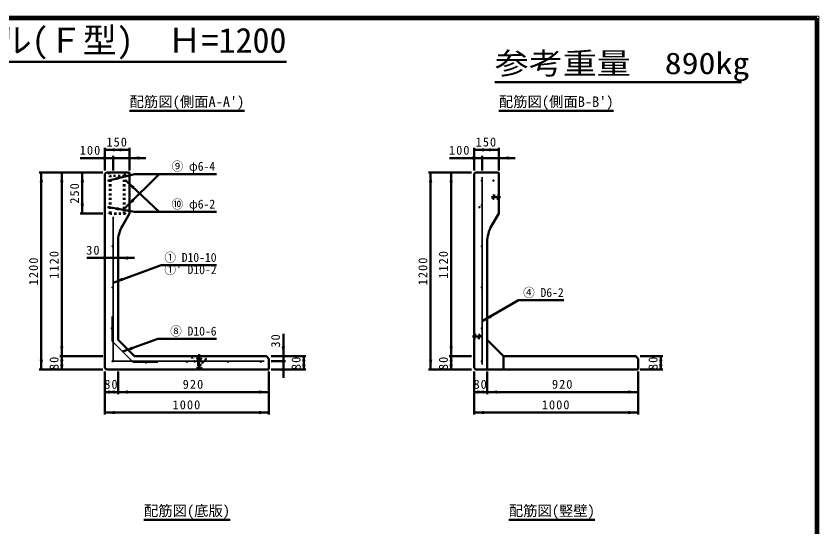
# Model space of a CAD drawing. Units: millimetres, scale not verified. Extents: x 100 to 4105, y 100 to 2870.
# Drawn here: x 2148 to 4105, y 1626 to 2870 of the extents above; entities that cross this region are included whole.
import ezdxf
from ezdxf.enums import TextEntityAlignment as Align

# ---------------------------------------------------------------- set-up
doc = ezdxf.new("R2010")
doc.units = ezdxf.units.MM
doc.header["$LTSCALE"] = 5
doc.linetypes.add('USER2', pattern=[13.4, 10, -1.2, 1, -1.2])
doc.linetypes.add('USER3', pattern=[2.2, 1, -1.2])
doc.layers.add('V-nasSTD', color=7, linetype='Continuous', lineweight=50)
doc.styles.add('ＭＳ ゴシック', font='')
doc.styles.get('ＭＳ ゴシック').set_extended_font_data('MS Gothic')

msp = doc.modelspace()

# ---------------------------------------------------------------- hatches: boundary and pattern name
at = {"layer": 'V-nasSTD'}
for points in [[(2388.495, 2544.188), (2388.495, 2540.188), (2364.495, 2544.188), (2388.495, 2548.188)], [(2400.495, 2544.188), (2400.495, 2548.188), (2424.495, 2544.188), (2400.495, 2540.188)], [(3288.495, 2544.188), (3288.495, 2540.188), (3264.495, 2544.188), (3288.495, 2548.188)], [(3300.495, 2544.188), (3300.495, 2548.188), (3324.495, 2544.188), (3300.495, 2540.188)], [(2360.495, 2524.188), (2360.495, 2528.188), (2384.495, 2524.188), (2360.495, 2520.188)], [(2448.495, 2524.188), (2448.495, 2520.188), (2424.495, 2524.188), (2448.495, 2528.188)], [(3260.495, 2524.188), (3260.495, 2528.188), (3284.495, 2524.188), (3260.495, 2520.188)], [(3348.495, 2524.188), (3348.495, 2520.188), (3324.495, 2524.188), (3348.495, 2528.188)], [(2209.495, 2465.188), (2205.495, 2465.188), (2209.495, 2489.188), (2213.495, 2465.188)], [(2259.495, 2465.188), (2255.495, 2465.188), (2259.495, 2489.188), (2263.495, 2465.188)], [(2309.495, 2465.188), (2305.495, 2465.188), (2309.495, 2489.188), (2313.495, 2465.188)], [(3158.483, 2465.188), (3154.483, 2465.188), (3158.483, 2489.188), (3162.483, 2465.188)], [(3208.483, 2465.188), (3204.483, 2465.188), (3208.483, 2489.188), (3212.483, 2465.188)], [(2397.536, 2475.329), (2398.51, 2471.45), (2374.259, 2469.48), (2396.561, 2479.209)], [(2434.259, 2451.931), (2431.52, 2449.016), (2416.77, 2468.366), (2436.999, 2454.846)], [(2309.495, 2413.188), (2313.495, 2413.188), (2309.495, 2389.188), (2305.495, 2413.188)], [(2433.723, 2422.199), (2436.55, 2419.369), (2416.744, 2405.236), (2430.896, 2425.028)], [(2397.914, 2400.022), (2397.221, 2396.083), (2374.277, 2404.18), (2398.607, 2403.962)], [(2360.495, 2280.723), (2360.495, 2284.723), (2384.495, 2280.723), (2360.495, 2276.723)], [(2420.495, 2280.723), (2420.495, 2276.723), (2396.495, 2280.723), (2420.495, 2284.723)], [(2407.048, 2228.806), (2408.416, 2225.047), (2384.495, 2220.597), (2405.68, 2232.565)], [(3305.28, 2138.589), (3307.28, 2135.124), (3284.495, 2126.589), (3303.28, 2142.053)], [(2259.495, 2065.188), (2263.495, 2065.188), (2259.495, 2041.188), (2255.495, 2065.188)], [(2430.563, 2060.911), (2431.931, 2057.152), (2408.01, 2052.703), (2429.195, 2064.67)], [(2799.495, 2065.188), (2803.495, 2065.188), (2799.495, 2041.188), (2795.495, 2065.188)], [(3208.483, 2065.188), (3212.483, 2065.188), (3208.483, 2041.188), (3204.483, 2065.188)], [(2259.495, 2017.188), (2255.495, 2017.188), (2259.495, 2041.188), (2263.495, 2017.188)], [(2849.495, 2017.188), (2845.495, 2017.188), (2849.495, 2041.188), (2853.495, 2017.188)], [(3208.483, 2017.188), (3204.483, 2017.188), (3208.483, 2041.188), (3212.483, 2017.188)], [(3719.495, 2017.188), (3715.495, 2017.188), (3719.495, 2041.188), (3723.495, 2017.188)], [(2209.495, 2033.188), (2213.495, 2033.188), (2209.495, 2009.188), (2205.495, 2033.188)], [(2259.495, 2033.188), (2263.495, 2033.188), (2259.495, 2009.188), (2255.495, 2033.188)], [(2799.495, 2005.188), (2795.495, 2005.188), (2799.495, 2029.188), (2803.495, 2005.188)], [(2849.495, 2033.188), (2853.495, 2033.188), (2849.495, 2009.188), (2845.495, 2033.188)], [(3158.483, 2033.188), (3162.483, 2033.188), (3158.483, 2009.188), (3154.483, 2033.188)], [(3208.483, 2033.188), (3212.483, 2033.188), (3208.483, 2009.188), (3204.483, 2033.188)], [(3719.495, 2033.188), (3723.495, 2033.188), (3719.495, 2009.188), (3715.495, 2033.188)], [(2388.495, 1954.188), (2388.495, 1950.188), (2364.495, 1954.188), (2388.495, 1958.188)], [(2372.495, 1954.188), (2372.495, 1958.188), (2396.495, 1954.188), (2372.495, 1950.188)], [(2420.495, 1954.188), (2420.495, 1950.188), (2396.495, 1954.188), (2420.495, 1958.188)], [(2740.495, 1954.188), (2740.495, 1958.188), (2764.495, 1954.188), (2740.495, 1950.188)], [(3288.495, 1954.188), (3288.495, 1950.188), (3264.495, 1954.188), (3288.495, 1958.188)], [(3272.495, 1954.188), (3272.495, 1958.188), (3296.495, 1954.188), (3272.495, 1950.188)], [(3320.495, 1954.188), (3320.495, 1950.188), (3296.495, 1954.188), (3320.495, 1958.188)], [(3640.495, 1954.188), (3640.495, 1958.188), (3664.495, 1954.188), (3640.495, 1950.188)], [(2388.495, 1904.188), (2388.495, 1900.188), (2364.495, 1904.188), (2388.495, 1908.188)], [(2740.495, 1904.188), (2740.495, 1908.188), (2764.495, 1904.188), (2740.495, 1900.188)], [(3288.495, 1904.188), (3288.495, 1900.188), (3264.495, 1904.188), (3288.495, 1908.188)], [(3640.495, 1904.188), (3640.495, 1908.188), (3664.495, 1904.188), (3640.495, 1900.188)]]:
    msp.add_hatch(color=256, dxfattribs=at).paths.add_polyline_path(points)

# ---------------------------------------------------------------- linework, layer by layer
at = {"layer": 'V-nasSTD', "lineweight": 100}
for p, q in [((4100, 2865), (105, 2865)), ((4100, 105), (4100, 2865))]:
    msp.add_line(p, q, dxfattribs=at)
at = {"layer": 'V-nasSTD'}
for p, q in [((1397.476, 2758.465), (2807.524, 2758.465)), ((3314.969, 2709.328), (3916.169, 2709.328)), ((2424.495, 2639.188), (2704.495, 2639.188)), ((3324.495, 2639.188), (3604.495, 2639.188)), ((2364.495, 2549.188), (2364.495, 2494.188)), ((2424.495, 2544.188), (2364.495, 2544.188)), ((2424.495, 2549.188), (2424.495, 2494.188)), ((3264.495, 2549.188), (3264.495, 2494.188)), ((3324.495, 2544.188), (3264.495, 2544.188)), ((3324.495, 2549.188), (3324.495, 2494.188)), ((2384.495, 2529.188), (2384.495, 2494.188)), ((3284.495, 2529.188), (3284.495, 2494.188)), ((2304.495, 2524.188), (2384.495, 2524.188)), ((2384.495, 2524.188), (2424.495, 2524.188)), ((2424.495, 2524.188), (2464.495, 2524.188)), ((3204.495, 2524.188), (3284.495, 2524.188)), ((3284.495, 2524.188), (3324.495, 2524.188)), ((3324.495, 2524.188), (3364.495, 2524.188)), ((2359.495, 2489.188), (2204.495, 2489.188)), ((2209.495, 2489.188), (2209.495, 2009.188)), ((2259.495, 2489.188), (2259.495, 2041.188)), ((2309.495, 2489.188), (2309.495, 2389.188)), ((2368.095, 2489.188), (2364.495, 2485.588)), ((2364.495, 2485.588), (2364.495, 2012.788)), ((2422.495, 2489.188), (2368.095, 2489.188)), ((2424.495, 2487.188), (2424.495, 2389.188)), ((3258.483, 2489.188), (3153.483, 2489.188)), ((3158.483, 2489.188), (3158.483, 2009.188)), ((3208.483, 2489.188), (3208.483, 2041.188)), ((3268.095, 2489.188), (3264.495, 2485.588)), ((3264.495, 2485.588), (3264.495, 2012.788)), ((3322.495, 2489.188), (3268.095, 2489.188)), ((3324.495, 2487.188), (3324.495, 2389.188)), ((2436.769, 2485.188), (2374.259, 2469.48)), ((2496.769, 2485.188), (2416.744, 2405.236)), ((2496.769, 2393.188), (2416.77, 2468.366)), ((2436.769, 2485.188), (2636.769, 2485.188)), ((2359.495, 2389.188), (2304.495, 2389.188)), ((2436.769, 2393.188), (2374.277, 2404.18)), ((2424.495, 2389.188), (2407.213, 2359.254)), ((2436.769, 2393.188), (2636.769, 2393.188)), ((3324.495, 2389.188), (3307.213, 2359.254)), ((2396.495, 2319.254), (2396.495, 2081.188)), ((3296.495, 2319.254), (3296.495, 2009.188)), ((2320.495, 2280.723), (2384.495, 2280.723)), ((2396.495, 2280.723), (2384.495, 2280.723)), ((2396.495, 2280.723), (2436.495, 2280.723)), ((2384.495, 2220.597), (2501.769, 2263.282)), ((2501.769, 2263.282), (2636.769, 2263.282)), ((3284.495, 2126.589), (3372.986, 2177.679)), ((3372.986, 2177.679), (3482.986, 2177.679)), ((2799.495, 2041.188), (2799.495, 2096.188)), ((2396.495, 2081.188), (2436.495, 2041.188)), ((2408.01, 2052.703), (2493.284, 2083.74)), ((2493.284, 2083.74), (2636.769, 2083.74)), ((3296.495, 2081.188), (3336.495, 2041.188)), ((2359.495, 2041.188), (2254.495, 2041.188)), ((2259.495, 2041.188), (2259.495, 2009.188)), ((2436.495, 2041.188), (2758.495, 2041.188)), ((2758.495, 2041.188), (2764.495, 2035.188)), ((2854.495, 2041.188), (2769.495, 2041.188)), ((2799.495, 2041.188), (2799.495, 2029.188)), ((2849.495, 2041.188), (2849.495, 2009.188)), ((3258.483, 2041.188), (3203.483, 2041.188)), ((3208.483, 2041.188), (3208.483, 2009.188)), ((3208.483, 2041.188), (3208.483, 2009.188)), ((3336.495, 2041.188), (3658.495, 2041.188)), ((3336.495, 2009.188), (3336.495, 2041.188)), ((3658.495, 2041.188), (3664.495, 2035.188)), ((3724.495, 2041.188), (3669.495, 2041.188)), ((3719.495, 2041.188), (3719.495, 2009.188)), ((2764.495, 2009.188), (2764.495, 2035.188)), ((2804.495, 2029.188), (2769.495, 2029.188)), ((2799.495, 2029.188), (2799.495, 1989.188)), ((3664.495, 2009.188), (3664.495, 2035.188)), ((2359.495, 2009.188), (2204.495, 2009.188)), ((2364.495, 2012.788), (2368.095, 2009.188)), ((2364.495, 1899.188), (2364.495, 2004.188)), ((2368.095, 2009.188), (2764.495, 2009.188)), ((2396.495, 1949.188), (2396.495, 2004.188)), ((2764.495, 1899.188), (2764.495, 2004.188)), ((2854.495, 2009.188), (2769.495, 2009.188)), ((3258.483, 2009.188), (3153.483, 2009.188)), ((3264.495, 2012.788), (3268.095, 2009.188)), ((3264.495, 1899.188), (3264.495, 2004.188)), ((3268.095, 2009.188), (3664.495, 2009.188)), ((3296.495, 1949.188), (3296.495, 2004.188)), ((3664.495, 1899.188), (3664.495, 2004.188)), ((3724.495, 2009.188), (3669.495, 2009.188)), ((2396.495, 1954.188), (2364.495, 1954.188)), ((2396.495, 1954.188), (2364.495, 1954.188)), ((2764.495, 1954.188), (2396.495, 1954.188)), ((3296.495, 1954.188), (3264.495, 1954.188)), ((3296.495, 1954.188), (3264.495, 1954.188)), ((3664.495, 1954.188), (3296.495, 1954.188)), ((2764.495, 1904.188), (2364.495, 1904.188)), ((3664.495, 1904.188), (3264.495, 1904.188)), ((2459.495, 1642.888), (2669.495, 1642.888)), ((3348.895, 1642.888), (3558.895, 1642.888))]:
    msp.add_line(p, q, dxfattribs=at)
at = {"layer": 'V-nasSTD', "linetype": 'USER3'}
for p, q in [((2373.495, 2489.188), (2376.495, 2481.188)), ((2412.495, 2481.188), (2415.495, 2489.188)), ((2376.495, 2389.188), (2376.495, 2481.188)), ((2412.495, 2481.188), (2376.495, 2481.188)), ((2378.495, 2389.188), (2378.495, 2481.188)), ((2410.495, 2389.188), (2410.495, 2481.188)), ((2412.495, 2389.188), (2412.495, 2481.188)), ((3310.495, 2425.188), (3310.495, 2433.188)), ((3310.495, 2433.188), (3324.495, 2433.188)), ((3324.495, 2425.188), (3310.495, 2425.188)), ((2414.495, 2389.188), (2374.495, 2389.188)), ((2374.495, 2388.388), (2374.495, 2389.188)), ((2414.495, 2388.388), (2374.495, 2388.388)), ((2414.495, 2388.388), (2414.495, 2389.188)), ((2396.495, 2274.188), (2396.495, 2304.188)), ((3264.495, 2093.188), (3278.495, 2093.188)), ((3278.495, 2085.188), (3264.495, 2085.188)), ((3278.495, 2093.188), (3278.495, 2085.188)), ((2589.495, 2037.188), (2599.495, 2037.188)), ((2589.495, 2037.188), (2589.495, 2034.388)), ((2599.495, 2037.188), (2599.495, 2034.388)), ((2589.495, 2034.388), (2591.695, 2033.188)), ((2589.495, 2034.388), (2599.495, 2034.388)), ((2591.695, 2033.188), (2591.695, 2013.188)), ((2591.695, 2033.188), (2597.295, 2033.188)), ((2597.295, 2033.188), (2599.495, 2034.388)), ((2597.295, 2033.188), (2597.295, 2013.188)), ((2587.495, 2011.188), (2591.695, 2013.188)), ((2587.495, 2011.188), (2587.495, 2009.988)), ((2587.495, 2011.188), (2601.495, 2011.188)), ((2587.495, 2009.988), (2601.495, 2009.988)), ((2591.695, 2013.188), (2597.295, 2013.188)), ((2597.295, 2013.188), (2601.495, 2011.188)), ((2601.495, 2011.188), (2601.495, 2009.988))]:
    msp.add_line(p, q, dxfattribs=at)
at = {"layer": 'V-nasSTD', "lineweight": 35}
for p, q in [((3284.495, 2477.188), (3284.495, 2021.188)), ((2384.495, 2381.188), (2384.495, 2029.188)), ((2382.495, 2138.217), (2382.495, 2078.217)), ((2382.495, 2078.217), (2433.525, 2027.188)), ((2384.495, 2029.188), (2752.495, 2029.188)), ((2433.525, 2027.188), (2493.525, 2027.188))]:
    msp.add_line(p, q, dxfattribs=at)
at = {"layer": 'V-nasSTD', "linetype": 'USER2'}
for p, q in [((3306.495, 2429.188), (3328.495, 2429.188)), ((3282.495, 2089.188), (3260.495, 2089.188)), ((2594.495, 2046.188), (2594.495, 2016.188))]:
    msp.add_line(p, q, dxfattribs=at)
at = {"layer": 'V-nasSTD', "lineweight": 13}
msp.add_lwpolyline([(100, 100), (100, 2870), (4105, 2870), (4105, 100)], close=True, dxfattribs=at)
at = {"layer": 'V-nasSTD', "lineweight": 35}
for centre in [(2373.095, 2469.188), (2415.895, 2469.188), (3283.295, 2469.188), (3311.695, 2469.188), (3283.295, 2409.188), (2373.095, 2404.388), (2415.895, 2404.388), (3277.295, 2404.388), (2383.295, 2309.188), (3283.295, 2309.188), (2383.295, 2209.188), (3283.295, 2209.188), (2381.295, 2109.188), (3283.295, 2109.188), (2383.295, 2029.188), (2464.495, 2025.988), (2564.495, 2027.988), (2664.495, 2027.988), (2744.495, 2027.988), (3283.295, 2029.188)]:
    msp.add_circle(centre, 1.2, dxfattribs=at)
at = {"layer": 'V-nasSTD'}
for centre, radius, start, end in [((2422.495, 2487.188), 2, 0, 90), ((3322.495, 2487.188), 2, 0, 90), ((2476.495, 2319.254), 80, 150, 180), ((3376.495, 2319.254), 80, 150, 180)]:
    msp.add_arc(centre, radius, start, end, dxfattribs=at)
at = {"layer": 'V-nasSTD', "linetype": 'USER3'}
msp.add_arc((2594.495, 2041.188), 17.2, 180, 0, dxfattribs=at)

# ---------------------------------------------------------------- texts
at = {"layer": 'V-nasSTD', "style": 'ＭＳ ゴシック'}
for s, height, p in [('1ｓｔタッチウォール(Ｆ型)  Ｈ=1200', 60.81, (2102.5, 2841.409)), ("配筋図(側面A-A')", 25.66, (2564.495, 2674.188)), ("配筋図(側面B-B')", 25.66, (3464.495, 2674.188)), ('配筋図(底版)', 25.66, (2564.495, 1677.888)), ('配筋図(竪壁)', 25.66, (3453.895, 1677.888))]:
    msp.add_text(s, height=height, dxfattribs=at).set_placement(p, align=Align.TOP_CENTER)
at = {"layer": 'V-nasSTD', "style": 'ＭＳ ゴシック', "width": 1.15}
msp.add_text('参考重量\u3000890kg', height=52.79, dxfattribs=at).set_placement((3314.969, 2781.328), align=Align.TOP_LEFT)
at = {"layer": 'V-nasSTD', "style": 'ＭＳ ゴシック', "width": 0.95}
for s, p in [('⑨ φ6-4', (2580.134, 2514.996)), ('⑩ φ6-2', (2580.134, 2422.996)), ('① D10-10', (2573.055, 2293.09)), ("①' D10-2", (2573.055, 2263.282)), ('④ D6-2', (3433.431, 2207.487)), ('⑧ D10-6', (2580.134, 2113.548))]:
    msp.add_text(s, height=21.85, dxfattribs=at).set_placement(p, align=Align.TOP_CENTER)
at = {"layer": 'V-nasSTD', "char_height": 21.99, "attachment_point": 2, "style": 'ＭＳ ゴシック'}
for s, insert in [('\\T1.17;150', (2394.495, 2574.188)), ('\\T1.17;150', (3294.495, 2574.188)), ('\\T1.17;100', (2329.495, 2554.188)), ('\\T1.17;100', (3229.495, 2554.188)), ('\\T1.17;30', (2336.495, 2310.723)), ('\\T1.17;80', (2380.495, 1984.188)), ('\\T1.17;920', (2580.495, 1984.188)), ('\\T1.17;80', (3280.495, 1984.188)), ('\\T1.17;920', (3480.495, 1984.188)), ('\\T1.17;1000', (2564.495, 1934.188)), ('\\T1.17;1000', (3464.495, 1934.188))]:
    msp.add_mtext(s, dxfattribs=dict(at, insert=insert))
at = {"layer": 'V-nasSTD', "char_height": 21.99, "attachment_point": 2, "rotation": 90, "style": 'ＭＳ ゴシック'}
for s, insert in [('\\T1.17;250', (2279.495, 2439.188)), ('\\T1.17;1120', (2229.495, 2265.188)), ('\\T1.17;1120', (3178.483, 2265.188)), ('\\T1.17;1200', (2179.495, 2249.188)), ('\\T1.17;1200', (3128.483, 2249.188)), ('\\T1.17;30', (2769.495, 2079.938)), ('\\T1.17;80', (2229.495, 2025.187)), ('\\T1.17;80', (2819.495, 2025.187)), ('\\T1.17;80', (3178.483, 2025.187)), ('\\T1.17;80', (3689.495, 2025.187))]:
    msp.add_mtext(s, dxfattribs=dict(at, insert=insert))

doc.saveas('drawing.dxf')
